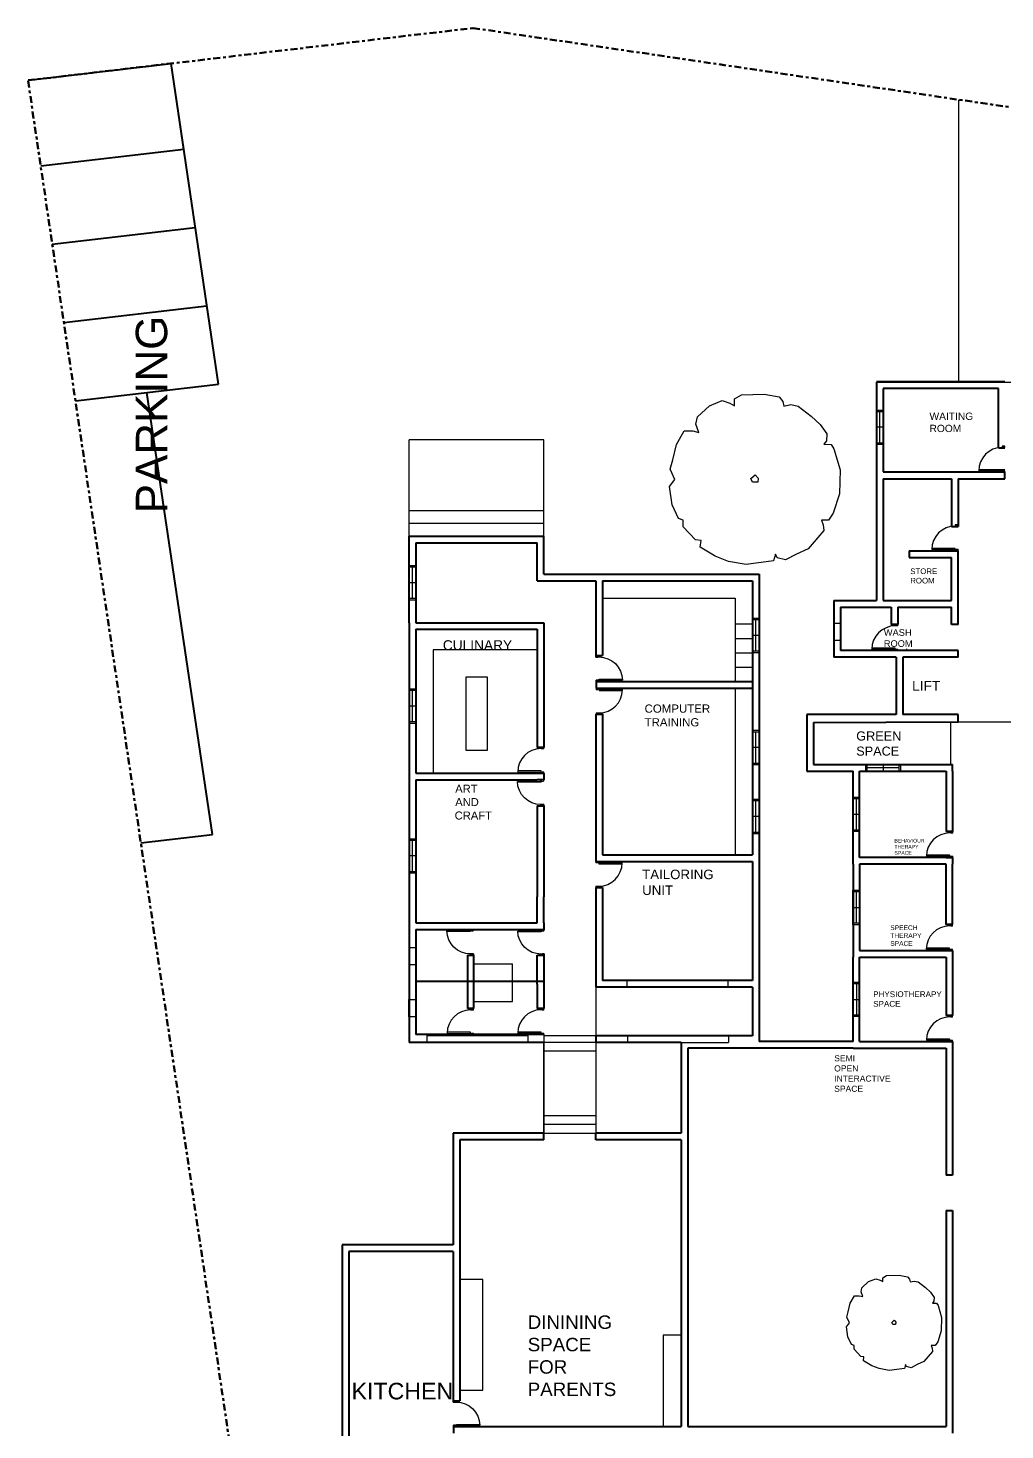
# Model space of a CAD drawing. Header units: metres. Extents: x 9 to 572, y -30 to 1114.
# Drawn here: x 510.44 to 544.38, y 276.84 to 325.52 of the extents above; entities that cross this region are included whole.
import ezdxf

# ---------------------------------------------------------------- set-up
doc = ezdxf.new("R2010")
doc.units = ezdxf.units.M
doc.header["$LTSCALE"] = 0.01
doc.header["$MEASUREMENT"] = 0
doc.linetypes.add('ACAD_ISO04W100', pattern=[30, 24, -3, 0, -3])
for name, color, linetype in [('door space', 1, 'Continuous'), ('ELEVATION', 4, 'Continuous'), ('ID-LOOSE', 31, 'Continuous'), ('INBUILD', 81, 'Continuous'), ('PLINTH LINE', 30, 'Continuous'), ('STAIR', 231, 'Continuous'), ('TEXT', 141, 'Continuous'), ('WINDOW', 10, 'Continuous')]:
    doc.layers.add(name, color=color, linetype=linetype)
for name, color, linetype, lineweight in [('PARKING', 92, 'Continuous', 40), ('ROAD', 31, 'Continuous', 30), ('SITE BOUNDARY', 6, 'ACAD_ISO04W100', 60), ('WALL', 2, 'Continuous', 40)]:
    doc.layers.add(name, color=color, linetype=linetype, lineweight=lineweight)
doc.styles.get("Standard").update_dxf_attribs({"font": 'arial.ttf'})

# ---------------------------------------------------------------- blocks, each defined once
blk = doc.blocks.new('Simple tree 13_cad-block.com')
at = {"color": 0}
for points in [[(-1468, -1499), (-1766, -1175), (-1766, -1008), (-1883, -968), (-2037, -632), (-2103, -179), (-1973, -11), (-2089, 248), (-2025, 481), (-1935, 856), (-1740, 1192), (-1534, 1192), (-1378, 1153), (-1456, 1360), (-1416, 1541), (-1119, 1813), (-809, 1943), (-615, 1878), (-498, 1813), (-498, 1981), (-330, 2085), (227, 2098), (602, 2033), (692, 1917), (718, 1800), (886, 1839), (1068, 1800), (1391, 1555), (1611, 1348), (1779, 1115), (1766, 946), (1701, 868), (1883, 856), (1948, 752), (2102, 235), (2090, -361), (1934, -839), (1818, -1008), (1649, -1008), (1689, -1124), (1701, -1266), (1313, -1719), (1028, -1848), (757, -1991), (550, -1939), (511, -1848), (459, -2017), (-214, -2107), (-653, -2029), (-977, -1900), (-1352, -1681), (-1326, -1512)], [(-58, -76), (-97, 15), (6, 105), (84, 28), (71, -76)]]:
    blk.add_lwpolyline(points, close=True, dxfattribs=at)

msp = doc.modelspace()

# ---------------------------------------------------------------- linework, layer by layer
for p, q in [((542.329, 307.364), (542.329, 307.363)), ((542.329, 296.714), (539.329, 296.714)), ((523.912, 290.569), (523.91, 290.569)), ((542.329, 290.324), (542.329, 290.323)), ((542.559, 285.679), (542.559, 290.093)), ((542.329, 284.462), (542.329, 284.462)), ((542.329, 284.462), (542.329, 284.462))]:
    msp.add_line(p, q)
at = {"layer": 'Defpoints'}
for p, q in [((544.375, 310.946), (544.376, 310.946)), ((542.558, 290.324), (542.559, 290.093))]:
    msp.add_line(p, q, dxfattribs=at)
at = {"layer": 'door space'}
for p, q in [((544.275, 310.996), (544.275, 310.951)), ((544.375, 310.996), (544.275, 310.996)), ((544.315, 310.951), (544.275, 310.951)), ((544.315, 310.951), (544.315, 310.946)), ((544.375, 310.946), (544.315, 310.946)), ((544.375, 310.946), (544.375, 310.996)), ((544.376, 310.176), (543.465, 310.176)), ((543.465, 310.141), (544.275, 310.141)), ((544.275, 310.141), (544.275, 310.176)), ((544.275, 310.141), (544.275, 310.096)), ((544.275, 310.141), (544.315, 310.141)), ((544.275, 310.096), (544.375, 310.096)), ((544.315, 310.146), (544.315, 310.141)), ((544.315, 310.146), (544.375, 310.146)), ((544.375, 310.096), (544.375, 310.146)), ((542.646, 308.266), (542.646, 308.221)), ((542.746, 308.266), (542.646, 308.266)), ((542.686, 308.221), (542.646, 308.221)), ((542.686, 308.221), (542.686, 308.216)), ((542.746, 308.216), (542.686, 308.216)), ((542.746, 308.216), (542.746, 308.266)), ((542.646, 307.446), (541.836, 307.446)), ((541.836, 307.411), (542.646, 307.411)), ((542.646, 307.411), (542.646, 307.446)), ((542.646, 307.411), (542.646, 307.366)), ((542.646, 307.411), (542.686, 307.411)), ((542.646, 307.366), (542.746, 307.366)), ((542.686, 307.416), (542.686, 307.411)), ((542.686, 307.416), (542.746, 307.416)), ((542.746, 307.366), (542.746, 307.416)), ((540.56, 304.803), (540.56, 304.758)), ((540.66, 304.803), (540.56, 304.803)), ((540.6, 304.758), (540.56, 304.758)), ((540.6, 304.758), (540.6, 304.753)), ((540.66, 304.753), (540.6, 304.753)), ((540.66, 304.753), (540.66, 304.803)), ((540.56, 303.983), (539.75, 303.983)), ((539.75, 303.948), (540.56, 303.948)), ((540.56, 303.948), (540.56, 303.983)), ((540.56, 303.948), (540.56, 303.903)), ((540.56, 303.948), (540.6, 303.948)), ((540.56, 303.903), (540.66, 303.903)), ((540.6, 303.953), (540.66, 303.953)), ((540.66, 303.903), (540.66, 303.953)), ((540.959, 303.954), (540.959, 303.949)), ((530.168, 303.721), (530.268, 303.722)), ((530.169, 303.671), (530.168, 303.721)), ((530.169, 303.671), (530.229, 303.672)), ((530.229, 303.677), (530.269, 303.677)), ((530.229, 303.677), (530.229, 303.672)), ((530.268, 303.722), (530.269, 303.677)), ((530.237, 302.872), (530.177, 302.871)), ((530.177, 302.821), (530.177, 302.871)), ((530.277, 302.822), (530.177, 302.821)), ((530.237, 302.872), (530.237, 302.867)), ((530.277, 302.867), (530.237, 302.867)), ((530.276, 302.902), (531.086, 302.911)), ((530.277, 302.867), (530.276, 302.902)), ((531.087, 302.876), (530.277, 302.867)), ((530.277, 302.867), (530.277, 302.822)), ((530.18, 302.588), (530.18, 302.538)), ((530.28, 302.588), (530.18, 302.588)), ((530.24, 302.538), (530.18, 302.538)), ((530.28, 302.543), (530.24, 302.543)), ((530.24, 302.538), (530.24, 302.543)), ((530.28, 302.543), (530.28, 302.588)), ((531.09, 302.543), (530.28, 302.543)), ((530.28, 302.543), (530.28, 302.508)), ((530.28, 302.508), (531.09, 302.508)), ((530.18, 301.738), (530.18, 301.688)), ((530.18, 301.738), (530.24, 301.738)), ((530.18, 301.688), (530.28, 301.688)), ((530.24, 301.733), (530.24, 301.738)), ((530.24, 301.733), (530.28, 301.733)), ((530.28, 301.688), (530.28, 301.733)), ((528.261, 300.538), (528.261, 300.493)), ((528.361, 300.538), (528.261, 300.538)), ((528.301, 300.493), (528.261, 300.493)), ((528.301, 300.493), (528.301, 300.488)), ((528.361, 300.488), (528.301, 300.488)), ((528.361, 300.488), (528.361, 300.538)), ((528.261, 299.718), (527.451, 299.718)), ((527.451, 299.683), (528.261, 299.683)), ((528.252, 299.409), (528.352, 299.41)), ((528.252, 299.364), (528.252, 299.409)), ((528.261, 299.683), (528.261, 299.718)), ((528.261, 299.683), (528.261, 299.638)), ((528.261, 299.683), (528.301, 299.683)), ((528.261, 299.638), (528.361, 299.638)), ((528.301, 299.688), (528.301, 299.683)), ((528.301, 299.688), (528.361, 299.688)), ((528.352, 299.41), (528.352, 299.36)), ((528.361, 299.638), (528.361, 299.688)), ((527.442, 299.356), (528.252, 299.364)), ((528.253, 299.329), (527.443, 299.321)), ((528.252, 299.364), (528.253, 299.329)), ((528.252, 299.364), (528.292, 299.364)), ((528.292, 299.359), (528.292, 299.364)), ((528.292, 299.359), (528.352, 299.36)), ((528.261, 298.509), (528.26, 298.554)), ((528.3, 298.554), (528.26, 298.554)), ((528.361, 298.51), (528.261, 298.509)), ((528.36, 298.56), (528.3, 298.559)), ((528.3, 298.554), (528.3, 298.559)), ((528.36, 298.56), (528.361, 298.51)), ((542.46, 297.611), (542.46, 297.566)), ((542.56, 297.611), (542.46, 297.611)), ((542.5, 297.566), (542.46, 297.566)), ((542.5, 297.566), (542.5, 297.561)), ((542.56, 297.561), (542.5, 297.561)), ((542.56, 297.561), (542.56, 297.611)), ((530.169, 296.574), (530.169, 296.524)), ((530.269, 296.574), (530.169, 296.574)), ((530.229, 296.524), (530.169, 296.524)), ((530.269, 296.529), (530.229, 296.529)), ((530.229, 296.524), (530.229, 296.529)), ((530.269, 296.529), (530.269, 296.574)), ((531.079, 296.529), (530.269, 296.529)), ((530.269, 296.529), (530.269, 296.494)), ((530.269, 296.494), (531.079, 296.494)), ((542.46, 296.791), (541.65, 296.791)), ((541.65, 296.756), (542.46, 296.756)), ((542.46, 296.756), (542.46, 296.791)), ((542.46, 296.756), (542.46, 296.711)), ((542.46, 296.756), (542.5, 296.756)), ((542.46, 296.711), (542.56, 296.711)), ((542.5, 296.761), (542.5, 296.756)), ((542.5, 296.761), (542.56, 296.761)), ((542.56, 296.711), (542.56, 296.761)), ((530.169, 295.724), (530.169, 295.674)), ((530.169, 295.724), (530.229, 295.724)), ((530.169, 295.674), (530.269, 295.674)), ((530.229, 295.719), (530.229, 295.724)), ((530.229, 295.719), (530.269, 295.719)), ((530.269, 295.674), (530.269, 295.719)), ((524.993, 294.168), (525.803, 294.176)), ((525.804, 294.141), (524.994, 294.133)), ((525.803, 294.221), (525.903, 294.222)), ((525.803, 294.176), (525.803, 294.221)), ((525.803, 294.176), (525.843, 294.177)), ((525.803, 294.176), (525.804, 294.141)), ((525.843, 294.172), (525.843, 294.177)), ((525.843, 294.172), (525.903, 294.172)), ((525.903, 294.222), (525.903, 294.172)), ((527.453, 294.162), (528.263, 294.17)), ((528.263, 294.135), (527.453, 294.127)), ((528.262, 294.215), (528.362, 294.216)), ((528.263, 294.17), (528.262, 294.215)), ((528.263, 294.17), (528.263, 294.135)), ((528.263, 294.17), (528.303, 294.17)), ((528.303, 294.165), (528.303, 294.17)), ((528.303, 294.165), (528.363, 294.166)), ((528.362, 294.216), (528.363, 294.166)), ((542.454, 294.382), (542.454, 294.337)), ((542.554, 294.382), (542.454, 294.382)), ((542.494, 294.337), (542.454, 294.337)), ((542.494, 294.337), (542.494, 294.332)), ((542.554, 294.332), (542.494, 294.332)), ((542.554, 294.332), (542.554, 294.382)), ((542.454, 293.562), (541.644, 293.562)), ((542.454, 293.527), (542.454, 293.562)), ((542.494, 293.532), (542.494, 293.527)), ((542.494, 293.532), (542.554, 293.532)), ((542.554, 293.482), (542.554, 293.532)), ((525.851, 293.367), (525.811, 293.366)), ((525.812, 293.321), (525.811, 293.366)), ((525.912, 293.322), (525.812, 293.321)), ((525.851, 293.367), (525.851, 293.372)), ((525.911, 293.372), (525.851, 293.372)), ((525.911, 293.372), (525.912, 293.322)), ((528.271, 293.315), (528.271, 293.36)), ((528.311, 293.36), (528.271, 293.36)), ((528.371, 293.316), (528.271, 293.315)), ((528.371, 293.366), (528.311, 293.365)), ((528.311, 293.36), (528.311, 293.365)), ((528.371, 293.366), (528.371, 293.316)), ((541.644, 293.527), (542.454, 293.527)), ((542.454, 293.527), (542.454, 293.482)), ((542.454, 293.527), (542.494, 293.527)), ((542.454, 293.482), (542.554, 293.482)), ((525.812, 291.464), (525.812, 291.419)), ((525.912, 291.464), (525.812, 291.464)), ((525.852, 291.419), (525.812, 291.419)), ((525.852, 291.419), (525.852, 291.414)), ((525.912, 291.414), (525.852, 291.414)), ((525.912, 291.414), (525.912, 291.464)), ((528.261, 291.469), (528.261, 291.424)), ((528.361, 291.469), (528.261, 291.469)), ((528.301, 291.424), (528.261, 291.424)), ((528.301, 291.424), (528.301, 291.419)), ((528.361, 291.419), (528.301, 291.419)), ((528.361, 291.419), (528.361, 291.469)), ((542.458, 291.224), (542.458, 291.179)), ((542.558, 291.224), (542.458, 291.224)), ((542.498, 291.179), (542.458, 291.179)), ((542.498, 291.179), (542.498, 291.174)), ((542.558, 291.174), (542.498, 291.174)), ((542.558, 291.174), (542.558, 291.224)), ((525.812, 290.644), (525.002, 290.644)), ((525.002, 290.609), (525.812, 290.609)), ((525.812, 290.609), (525.812, 290.644)), ((525.812, 290.609), (525.812, 290.564)), ((525.812, 290.609), (525.852, 290.609)), ((525.852, 290.614), (525.852, 290.609)), ((525.852, 290.614), (525.912, 290.614)), ((525.912, 290.564), (525.912, 290.614)), ((528.261, 290.649), (527.451, 290.649)), ((527.451, 290.614), (528.261, 290.614)), ((528.261, 290.614), (528.261, 290.649)), ((528.261, 290.614), (528.261, 290.569)), ((528.261, 290.614), (528.301, 290.614)), ((528.301, 290.619), (528.301, 290.614)), ((528.301, 290.619), (528.361, 290.619)), ((528.361, 290.569), (528.361, 290.619)), ((525.812, 290.564), (525.912, 290.564)), ((528.261, 290.569), (528.361, 290.569)), ((542.458, 290.404), (541.648, 290.404)), ((541.648, 290.369), (542.458, 290.369)), ((542.458, 290.369), (542.458, 290.404)), ((542.458, 290.369), (542.458, 290.324)), ((542.458, 290.369), (542.498, 290.369)), ((542.458, 290.324), (542.558, 290.324)), ((542.498, 290.374), (542.498, 290.369)), ((542.498, 290.374), (542.558, 290.374)), ((542.558, 290.324), (542.558, 290.374)), ((525.214, 277.85), (525.314, 277.851)), ((525.215, 277.8), (525.214, 277.85)), ((525.215, 277.8), (525.275, 277.801)), ((525.275, 277.806), (525.315, 277.806)), ((525.275, 277.806), (525.275, 277.801)), ((525.314, 277.851), (525.315, 277.806)), ((525.283, 277.001), (525.223, 277)), ((525.223, 276.95), (525.223, 277)), ((525.283, 277.001), (525.283, 276.996)), ((525.323, 276.996), (525.283, 276.996)), ((525.323, 277.031), (526.133, 277.039)), ((525.323, 276.996), (525.323, 277.031)), ((526.133, 277.004), (525.323, 276.996)), ((525.323, 276.996), (525.323, 276.951)), ((525.323, 276.951), (525.223, 276.95))]:
    msp.add_line(p, q, dxfattribs=at)
for centre, major_axis in [((544.275, 310.141), (-0.573, -0.573)), ((542.646, 307.411), (-0.573, -0.573)), ((540.56, 303.948), (-0.573, -0.573)), ((530.28, 302.543), (0.573, 0.573)), ((528.261, 299.683), (-0.573, -0.573)), ((542.46, 296.756), (-0.573, -0.573)), ((530.269, 296.529), (0.573, 0.573)), ((542.454, 293.527), (-0.573, -0.573)), ((525.812, 290.609), (-0.573, -0.573)), ((528.261, 290.614), (-0.573, -0.573)), ((542.458, 290.369), (-0.573, -0.573))]:
    msp.add_ellipse(centre, major_axis=major_axis, ratio=1, start_param=3.926991, end_param=5.497787, dxfattribs=at)
at = {"layer": 'door space', "extrusion": (0, 0, -1)}
for centre, major_axis in [((530.277, 302.867), (0.578, -0.567)), ((528.252, 299.364), (-0.578, 0.567)), ((525.803, 294.176), (-0.578, 0.567)), ((528.263, 294.17), (-0.578, 0.567)), ((525.323, 276.996), (0.578, -0.567))]:
    msp.add_ellipse(centre, major_axis=major_axis, ratio=1, start_param=3.926991, end_param=5.497787, dxfattribs=at)
at = {"layer": 'ELEVATION'}
for p, q in [((542.5, 299.944), (542.5, 301.424)), ((542.747, 301.424), (551.009, 301.424)), ((525.912, 293.019), (527.275, 293.019)), ((527.275, 292.419), (527.275, 293.019)), ((527.275, 291.719), (527.275, 292.419)), ((530.169, 292.211), (530.169, 290.523)), ((525.912, 291.719), (527.275, 291.719)), ((528.362, 290.569), (528.362, 287.14)), ((530.169, 290.293), (530.169, 287.14)), ((525.445, 278.222), (525.443, 278.222)), ((532.355, 276.952), (532.355, 276.951))]:
    msp.add_line(p, q, dxfattribs=at)
at = {"layer": 'ID-LOOSE'}
msp.add_line((542.063, 310.106), (542.063, 310.106), dxfattribs=at)
at = {"layer": 'INBUILD'}
for p, q in [((530.399, 305.723), (535.007, 305.723)), ((535.007, 305.723), (535.007, 302.823)), ((535.007, 304.823), (535.607, 304.823)), ((535.007, 304.823), (535.007, 304.323)), ((535.007, 304.323), (535.607, 304.323)), ((528.132, 303.921), (524.51, 303.921)), ((524.51, 303.921), (524.51, 299.638)), ((535.007, 303.823), (535.607, 303.823)), ((535.007, 303.323), (535.607, 303.323)), ((525.658, 302.984), (526.392, 302.984)), ((525.658, 300.43), (525.658, 302.984)), ((526.392, 302.984), (526.392, 300.43)), ((535.007, 302.593), (535.007, 296.804)), ((526.392, 300.43), (525.658, 300.43)), ((526.245, 282.058), (525.445, 282.058)), ((526.245, 278.222), (526.245, 282.058)), ((533.105, 280.125), (532.505, 280.125)), ((533.105, 280.125), (532.505, 280.125)), ((533.105, 280.125), (532.505, 280.125)), ((532.505, 280.125), (532.505, 276.952)), ((525.445, 278.222), (526.245, 278.222))]:
    msp.add_line(p, q, dxfattribs=at)
at = {"layer": 'PARKING'}
for p, q in [((510.443, 323.7), (515.411, 324.284)), ((517.059, 313.15), (515.411, 324.284)), ((515.85, 321.314), (515.411, 324.284)), ((510.882, 320.731), (515.85, 321.314)), ((511.285, 318.009), (516.253, 318.593)), ((511.688, 315.288), (516.656, 315.871)), ((512.091, 312.566), (517.059, 313.15)), ((516.846, 297.518), (514.575, 312.858)), ((516.846, 297.518), (514.575, 312.858)), ((514.362, 297.226), (516.846, 297.518))]:
    msp.add_line(p, q, dxfattribs=at)
at = {"layer": 'PLINTH LINE'}
for p, q in [((539.916, 305.634), (539.916, 313.224)), ((539.916, 313.224), (556.939, 313.224)), ((523.682, 307.868), (528.362, 307.868)), ((523.682, 290.293), (523.682, 307.868)), ((523.682, 307.868), (523.682, 307.868)), ((528.362, 307.868), (528.362, 306.553)), ((528.362, 306.553), (535.837, 306.553)), ((535.837, 306.553), (535.837, 290.323)), ((538.429, 303.674), (538.429, 305.634)), ((538.429, 305.634), (539.916, 305.634)), ((540.599, 303.674), (538.429, 303.674)), ((540.599, 301.674), (540.599, 303.674)), ((537.499, 299.714), (537.499, 301.674)), ((537.499, 301.674), (540.599, 301.674)), ((539.099, 299.714), (537.499, 299.714)), ((539.099, 290.323), (539.099, 299.714)), ((528.362, 290.293), (523.682, 290.293)), ((528.362, 287.14), (528.362, 290.293)), ((535.837, 290.323), (539.099, 290.323)), ((525.215, 283.261), (525.215, 287.14)), ((525.215, 287.14), (528.362, 287.14)), ((521.355, 272.909), (521.355, 283.261)), ((521.355, 283.261), (525.215, 283.261))]:
    msp.add_line(p, q, dxfattribs=at)
at = {"layer": 'ROAD'}
for p, q in [((523.682, 308.768), (523.682, 311.218)), ((528.362, 311.218), (523.682, 311.218)), ((528.362, 308.768), (528.362, 311.218))]:
    msp.add_line(p, q, dxfattribs=at)
at = {"layer": 'SITE BOUNDARY'}
for p, q in [((510.443, 323.7), (525.899, 325.515)), ((525.899, 325.515), (572.357, 318.667)), ((520.522, 255.607), (510.443, 323.7))]:
    msp.add_line(p, q, dxfattribs=at)
at = {"layer": 'STAIR'}
for p, q in [((542.776, 313.224), (542.776, 323.027)), ((523.682, 308.768), (525.849, 308.768)), ((523.682, 307.868), (523.682, 308.768)), ((525.849, 308.768), (528.362, 308.768)), ((528.362, 307.868), (528.362, 308.768)), ((523.682, 308.318), (525.849, 308.318)), ((525.849, 308.318), (528.362, 308.318)), ((530.169, 290.523), (528.362, 290.523)), ((530.169, 290.293), (528.362, 290.293)), ((530.169, 289.993), (528.362, 289.993)), ((530.169, 287.74), (528.362, 287.74)), ((530.169, 287.44), (528.362, 287.44)), ((528.362, 287.14), (530.169, 287.14))]:
    msp.add_line(p, q, dxfattribs=at)
at = {"layer": 'WALL'}
for p, q in [((544.376, 313.23), (539.916, 313.23)), ((539.916, 313.224), (539.916, 309.864)), ((540.146, 313), (540.146, 310.1)), ((544.146, 313), (540.146, 313)), ((544.146, 310.941), (544.146, 313)), ((544.146, 310.941), (544.376, 310.941)), ((540.146, 310.1), (544.376, 310.1)), ((544.376, 309.864), (544.376, 310.1)), ((539.916, 309.864), (539.916, 305.634)), ((540.146, 309.864), (540.146, 307.134)), ((540.146, 309.864), (542.517, 309.864)), ((542.517, 309.864), (542.517, 308.211)), ((542.747, 309.864), (544.376, 309.864)), ((542.747, 309.864), (542.747, 308.211)), ((542.517, 308.211), (542.747, 308.211)), ((523.682, 307.868), (525.849, 307.868)), ((523.682, 304.868), (523.682, 307.868)), ((525.849, 307.868), (528.362, 307.868)), ((528.362, 306.553), (528.362, 307.868)), ((523.912, 307.638), (525.849, 307.638)), ((523.912, 307.638), (523.912, 304.868)), ((525.849, 307.638), (528.132, 307.638)), ((528.132, 306.323), (528.132, 307.638)), ((541.046, 307.364), (541.046, 307.134)), ((541.046, 307.364), (542.747, 307.364)), ((542.747, 304.804), (542.747, 307.364)), ((540.146, 307.134), (540.146, 305.634)), ((541.046, 307.134), (542.517, 307.134)), ((542.517, 305.634), (542.517, 307.134)), ((528.132, 306.323), (530.169, 306.323)), ((528.362, 306.553), (530.169, 306.553)), ((530.169, 306.553), (535.837, 306.553)), ((530.169, 306.323), (530.169, 303.723)), ((530.399, 306.323), (535.607, 306.323)), ((530.399, 306.323), (530.399, 303.723)), ((535.607, 306.323), (535.607, 296.804)), ((535.837, 306.553), (535.837, 290.323)), ((538.429, 305.634), (539.916, 305.634)), ((538.429, 305.634), (538.429, 303.674)), ((538.659, 305.404), (540.429, 305.404)), ((538.659, 305.404), (538.659, 303.904)), ((540.146, 305.634), (542.517, 305.634)), ((540.429, 305.404), (540.429, 304.804)), ((540.659, 305.404), (542.517, 305.404)), ((540.659, 305.404), (540.659, 304.804)), ((542.517, 304.804), (542.517, 305.404)), ((523.682, 304.868), (523.682, 290.569)), ((523.912, 304.868), (525.849, 304.868)), ((525.849, 304.868), (528.362, 304.868)), ((528.362, 304.868), (528.362, 300.538)), ((540.659, 304.804), (540.429, 304.804)), ((542.747, 304.804), (542.517, 304.804)), ((523.912, 304.638), (528.132, 304.638)), ((523.912, 304.638), (523.912, 299.638)), ((528.132, 304.638), (528.132, 300.538)), ((542.747, 303.904), (538.659, 303.904)), ((542.747, 303.674), (542.747, 303.904)), ((530.169, 303.723), (530.399, 303.723)), ((540.599, 303.674), (538.429, 303.674)), ((540.599, 303.674), (540.599, 301.674)), ((542.747, 303.674), (540.829, 303.674)), ((540.829, 303.674), (540.829, 301.674)), ((530.177, 302.823), (535.607, 302.823)), ((530.177, 302.821), (530.177, 302.593)), ((530.177, 302.593), (535.607, 302.593)), ((530.41, 302.587), (530.41, 302.588)), ((530.169, 301.693), (530.169, 296.574)), ((530.177, 301.693), (530.399, 301.693)), ((530.18, 301.688), (530.28, 301.688)), ((530.399, 301.693), (530.399, 296.804)), ((530.399, 301.688), (530.41, 301.688)), ((540.599, 301.674), (537.499, 301.674)), ((537.499, 301.674), (537.499, 299.714)), ((537.726, 301.404), (542.747, 301.425)), ((537.729, 301.404), (537.729, 299.944)), ((542.747, 301.674), (540.829, 301.674)), ((542.747, 301.424), (542.747, 301.674)), ((528.362, 300.538), (528.132, 300.538)), ((537.729, 299.944), (542.559, 299.944)), ((542.559, 299.714), (542.559, 299.944)), ((523.912, 299.638), (528.132, 299.638)), ((523.912, 299.408), (528.132, 299.408)), ((523.912, 299.408), (523.912, 294.45)), ((528.132, 299.638), (528.362, 299.638)), ((528.363, 299.407), (528.133, 299.407)), ((528.362, 299.638), (528.362, 299.407)), ((535.607, 299.455), (535.607, 297.538)), ((537.499, 299.714), (539.099, 299.714)), ((539.099, 296.484), (539.099, 299.714)), ((539.329, 299.714), (542.329, 299.714)), ((539.329, 296.714), (539.329, 299.714)), ((542.329, 299.714), (542.329, 297.614)), ((542.559, 299.714), (542.559, 297.614)), ((528.133, 298.507), (528.363, 298.507)), ((528.133, 298.507), (528.133, 295.349)), ((528.362, 298.507), (528.362, 295.349)), ((542.559, 297.614), (542.329, 297.614)), ((530.169, 296.574), (535.607, 296.574)), ((530.399, 296.804), (535.607, 296.804)), ((535.607, 296.574), (535.607, 292.441)), ((539.099, 296.484), (539.099, 293.254)), ((542.329, 296.714), (539.329, 296.714)), ((542.329, 296.484), (539.329, 296.484)), ((539.329, 296.484), (539.329, 293.484)), ((542.329, 296.714), (542.559, 296.714)), ((542.329, 294.384), (542.329, 296.484)), ((542.556, 294.384), (542.559, 296.484)), ((542.559, 296.714), (542.559, 296.484)), ((530.169, 295.674), (530.169, 292.211)), ((530.169, 295.674), (530.399, 295.674)), ((530.169, 295.674), (530.269, 295.674)), ((530.399, 295.674), (530.399, 292.441)), ((528.132, 294.45), (528.133, 295.349)), ((528.362, 294.449), (528.362, 295.349)), ((523.912, 294.45), (528.132, 294.45)), ((523.912, 294.22), (523.912, 290.569)), ((523.912, 294.22), (528.362, 294.22)), ((528.362, 294.449), (528.362, 294.22)), ((542.556, 294.384), (542.326, 294.384)), ((525.712, 293.32), (525.712, 291.469)), ((525.712, 293.32), (525.912, 293.32)), ((525.712, 293.32), (525.912, 293.32)), ((525.912, 293.32), (525.912, 292.419)), ((528.131, 292.319), (528.132, 293.32)), ((528.132, 293.32), (528.362, 293.32)), ((528.362, 293.32), (528.362, 292.319)), ((539.099, 290.323), (539.099, 293.254)), ((539.329, 293.484), (542.329, 293.484)), ((539.329, 293.254), (542.329, 293.254)), ((539.329, 290.323), (539.329, 293.254)), ((542.326, 293.484), (542.326, 293.484)), ((542.326, 293.484), (542.556, 293.484)), ((542.329, 293.254), (542.329, 291.224)), ((542.556, 293.484), (542.559, 293.254)), ((542.559, 293.254), (542.558, 291.224)), ((523.912, 292.419), (528.362, 292.419)), ((525.912, 292.419), (525.912, 291.719)), ((525.912, 292.319), (525.912, 291.469)), ((528.131, 292.319), (528.131, 291.469)), ((528.362, 292.419), (528.362, 292.319)), ((528.362, 292.319), (528.362, 291.469)), ((535.607, 292.211), (530.169, 292.211)), ((535.607, 292.441), (530.399, 292.441)), ((535.607, 292.212), (535.607, 290.523)), ((525.912, 291.469), (525.712, 291.469)), ((525.921, 291.469), (525.712, 291.469)), ((528.362, 291.469), (528.131, 291.469)), ((542.558, 291.224), (542.328, 291.224)), ((523.682, 290.569), (523.682, 290.293)), ((528.362, 290.293), (523.682, 290.293)), ((528.362, 290.569), (523.912, 290.569)), ((535.607, 290.523), (530.169, 290.523)), ((530.169, 290.523), (530.169, 290.293)), ((533.126, 290.29), (530.169, 290.29)), ((533.126, 290.29), (533.126, 287.14)), ((539.099, 290.323), (535.837, 290.323)), ((539.329, 290.323), (542.559, 290.323)), ((542.559, 290.323), (542.559, 285.679)), ((533.356, 290.093), (533.356, 276.952)), ((539.099, 290.093), (533.356, 290.093)), ((539.099, 290.093), (542.329, 290.093)), ((542.329, 290.093), (542.329, 285.679)), ((528.362, 287.14), (525.215, 287.14)), ((525.215, 287.14), (525.215, 283.261)), ((528.362, 286.91), (525.445, 286.91)), ((525.445, 286.91), (525.445, 277.852)), ((528.362, 286.91), (528.362, 287.14)), ((533.126, 287.14), (530.169, 287.14)), ((530.169, 286.91), (530.169, 287.14)), ((533.126, 286.91), (530.169, 286.91)), ((533.126, 286.91), (530.169, 286.91)), ((533.126, 286.91), (533.126, 276.952)), ((542.559, 285.679), (542.329, 285.679)), ((542.329, 284.462), (542.329, 276.952)), ((542.329, 284.462), (542.559, 284.462)), ((542.559, 284.462), (542.559, 278.532)), ((525.215, 283.261), (521.355, 283.261)), ((521.355, 283.261), (521.355, 272.909)), ((525.215, 283.031), (521.585, 283.031)), ((521.585, 283.031), (521.585, 273.139)), ((525.215, 283.031), (525.215, 277.852)), ((542.559, 278.532), (542.559, 276.722)), ((525.215, 277.852), (525.445, 277.852)), ((525.215, 276.952), (533.126, 276.952)), ((525.218, 276.952), (525.218, 276.722)), ((533.356, 276.952), (540.678, 276.952)), ((540.678, 276.952), (542.329, 276.952))]:
    msp.add_line(p, q, dxfattribs=at)
at = {"layer": 'WINDOW'}
for p, q in [((539.916, 311.051), (539.916, 312.251)), ((539.916, 312.251), (540.146, 312.251)), ((539.916, 312.201), (540.146, 312.201)), ((540.031, 311.101), (540.031, 312.201)), ((540.146, 312.251), (540.146, 311.051)), ((540.146, 311.651), (539.916, 311.651)), ((540.146, 311.051), (540.146, 311.651)), ((540.146, 311.101), (539.916, 311.101)), ((540.146, 311.051), (539.916, 311.051)), ((542.405, 307.364), (542.405, 307.363)), ((523.682, 305.653), (523.682, 306.853)), ((523.682, 306.853), (523.912, 306.853)), ((523.682, 306.803), (523.912, 306.803)), ((523.797, 305.703), (523.797, 306.803)), ((523.912, 306.853), (523.912, 305.653)), ((523.912, 306.253), (523.682, 306.253)), ((523.912, 305.653), (523.912, 306.253)), ((523.912, 305.703), (523.682, 305.703)), ((523.912, 305.653), (523.682, 305.653)), ((535.607, 303.823), (535.607, 305.023)), ((535.607, 305.023), (535.837, 305.023)), ((535.607, 304.973), (535.837, 304.973)), ((535.722, 303.873), (535.722, 304.973)), ((535.837, 305.023), (535.837, 303.823)), ((538.434, 304.251, 0), (538.434, 304.851, 0)), ((538.434, 304.851, 0), (538.664, 304.851, 0)), ((538.664, 304.851, 0), (538.664, 304.251, 0)), ((535.837, 304.423), (535.607, 304.423)), ((535.837, 303.823), (535.837, 304.423)), ((538.664, 304.251, 0), (538.434, 304.251, 0)), ((535.837, 303.873), (535.607, 303.873)), ((535.837, 303.823), (535.607, 303.823)), ((523.683, 301.37), (523.683, 302.57)), ((523.683, 302.57), (523.913, 302.57)), ((523.683, 302.52), (523.913, 302.52)), ((523.798, 301.42), (523.798, 302.52)), ((523.913, 302.57), (523.913, 301.37)), ((523.913, 301.97), (523.683, 301.97)), ((523.913, 301.37), (523.913, 301.97)), ((523.913, 301.42), (523.683, 301.42)), ((523.913, 301.37), (523.683, 301.37)), ((535.608, 299.93), (535.608, 301.13)), ((535.608, 301.13), (535.838, 301.13)), ((535.608, 301.08), (535.838, 301.08)), ((535.723, 299.98), (535.723, 301.08)), ((535.838, 301.13), (535.838, 299.93)), ((535.838, 300.53), (535.608, 300.53)), ((535.838, 299.93), (535.838, 300.53)), ((535.838, 299.98), (535.608, 299.98)), ((535.838, 299.93), (535.608, 299.93)), ((539.544, 299.714), (539.544, 299.944)), ((539.544, 299.944), (540.744, 299.944)), ((539.594, 299.714), (539.594, 299.944)), ((540.744, 299.944), (540.144, 299.944)), ((540.144, 299.944), (540.144, 299.714)), ((540.694, 299.944), (540.694, 299.714)), ((540.744, 299.944), (540.744, 299.714)), ((540.744, 299.714), (539.544, 299.714)), ((540.694, 299.829), (539.594, 299.829)), ((535.607, 297.538), (535.607, 298.738)), ((535.607, 298.738), (535.837, 298.738)), ((535.607, 298.688), (535.837, 298.688)), ((535.722, 297.588), (535.722, 298.688)), ((535.837, 298.738), (535.837, 297.538)), ((539.095, 297.614), (539.095, 298.814)), ((539.095, 298.814), (539.325, 298.814)), ((539.095, 298.814), (539.095, 298.214)), ((539.095, 298.764), (539.325, 298.764)), ((539.21, 298.764), (539.21, 297.664)), ((539.325, 298.814), (539.325, 297.614)), ((535.837, 298.138), (535.607, 298.138)), ((535.837, 297.538), (535.837, 298.138)), ((539.095, 298.214), (539.325, 298.214)), ((535.837, 297.588), (535.607, 297.588)), ((535.837, 297.538), (535.607, 297.538)), ((539.325, 297.664), (539.095, 297.664)), ((539.325, 297.614), (539.095, 297.614)), ((523.682, 296.167), (523.682, 297.367)), ((523.682, 297.367), (523.912, 297.367)), ((523.682, 297.317), (523.912, 297.317)), ((523.797, 296.217), (523.797, 297.317)), ((523.912, 297.367), (523.912, 296.167)), ((523.912, 296.767), (523.682, 296.767)), ((523.912, 296.167), (523.912, 296.767)), ((523.912, 296.217), (523.682, 296.217)), ((523.912, 296.167), (523.682, 296.167)), ((539.092, 294.382), (539.092, 295.582)), ((539.092, 295.582), (539.322, 295.582)), ((539.092, 295.582), (539.092, 294.982)), ((539.092, 295.532), (539.322, 295.532)), ((539.207, 295.532), (539.207, 294.432)), ((539.322, 295.582), (539.322, 294.382)), ((539.092, 294.982), (539.322, 294.982)), ((539.322, 294.432), (539.092, 294.432)), ((539.322, 294.382), (539.092, 294.382)), ((523.68, 292.991), (523.68, 293.591)), ((523.68, 293.591), (523.91, 293.591)), ((523.91, 293.591), (523.91, 292.991)), ((523.91, 292.991), (523.68, 292.991)), ((531.253, 292.211), (531.253, 292.441)), ((531.253, 292.441), (534.753, 292.441)), ((531.253, 292.211), (534.753, 292.211)), ((534.753, 292.441), (534.753, 292.211)), ((539.099, 291.189), (539.099, 292.389)), ((539.099, 292.389), (539.329, 292.389)), ((539.099, 292.389), (539.099, 291.789)), ((539.099, 292.339), (539.329, 292.339)), ((539.214, 292.339), (539.214, 291.239)), ((539.329, 292.389), (539.329, 291.189)), ((523.674, 291.178), (523.674, 291.778)), ((523.674, 291.778), (523.904, 291.778)), ((523.904, 291.778), (523.904, 291.178)), ((539.099, 291.789), (539.329, 291.789)), ((523.904, 291.178), (523.674, 291.178)), ((539.329, 291.239), (539.099, 291.239)), ((539.329, 291.189), (539.099, 291.189)), ((524.303, 290.307), (524.303, 290.537)), ((524.303, 290.537), (527.803, 290.537)), ((524.303, 290.307), (527.803, 290.307)), ((527.803, 290.537), (527.803, 290.307)), ((531.278, 290.29), (531.278, 290.52)), ((531.278, 290.52), (534.778, 290.52)), ((531.278, 290.29), (534.778, 290.29)), ((534.778, 290.52), (534.778, 290.29))]:
    msp.add_line(p, q, dxfattribs=at)

# ---------------------------------------------------------------- block references
at = {"layer": 'Defpoints'}
for p, xscale, yscale, zscale in [((535.688, 309.85), 0.001407448445345188, 0.001407448445345188, 0.001407448445345188), ((540.521, 280.562), 0.0007859523054717703, 0.0007859523054717703, 0.0007859523054717703)]:
    msp.add_blockref('Simple tree 13_cad-block.com', p, dxfattribs=dict(at, xscale=xscale, yscale=yscale, zscale=zscale))

# ---------------------------------------------------------------- texts
at = {"layer": 'TEXT'}
for s, height, p in [('CULINARY', 0.3409, (524.851, 303.917)), ('ART', 0.2779, (525.281, 298.964)), ('AND', 0.2779, (525.281, 298.501)), ('CRAFT', 0.2779, (525.262, 298.033))]:
    msp.add_text(s, height=height, dxfattribs=at).set_placement(p)
at = {"layer": 'TEXT', "insert": (514.186, 308.668), "char_height": 1.0905, "attachment_point": 1, "rotation": 90}
msp.add_mtext_dynamic_manual_height_columns('PARKING', width=0.50668, gutter_width=5.453, heights=[0], dxfattribs=at)
at = {"layer": 'TEXT', "attachment_point": 1}
for s, width, gutter_width, insert, char_height in [('WAITING ROOM', 0.08607, 1.269, (541.755, 312.163), 0.25382), ('STORE ROOM', 0.16116, 0.976, (541.086, 306.75), 0.1951), ('WASH ROOM', 0.06616, 1.151, (540.168, 304.642), 0.2302), ('LIFT', 0.16466, 1.706, (541.15, 302.844), 0.3412), ('COMPUTER TRAINING', 0.21635, 1.425, (531.858, 302.027), 0.28504), ('GREEN SPACE', 0.07523, 1.577, (539.21, 301.092), 0.31544), ('BEHAVIOUR THERAPY SPACE', 0.06498, 0.636, (540.536, 297.362), 0.12722), ('TAILORING UNIT', 0.0263, 1.649, (531.774, 296.292), 0.32976), ('SPEECH THERAPY SPACE', 0.27426, 0.822, (540.393, 294.358), 0.16431), ('PHYSIOTHERAPY SPACE', 0.06005, 1.002, (539.799, 292.067), 0.20049), ('SEMI OPEN INTERACTIVE SPACE', 0.07419, 1.059, (538.445, 289.85), 0.21185), ('DININING SPACE FOR PARENTS', 0.21301, 2.331, (527.798, 280.813), 0.46628), ('KITCHEN', 0.38753, 2.88, (521.681, 278.474), 0.5759)]:
    msp.add_mtext_dynamic_manual_height_columns(s, width=width, gutter_width=gutter_width, heights=[0], dxfattribs=dict(at, insert=insert, char_height=char_height))

doc.saveas('drawing.dxf')
